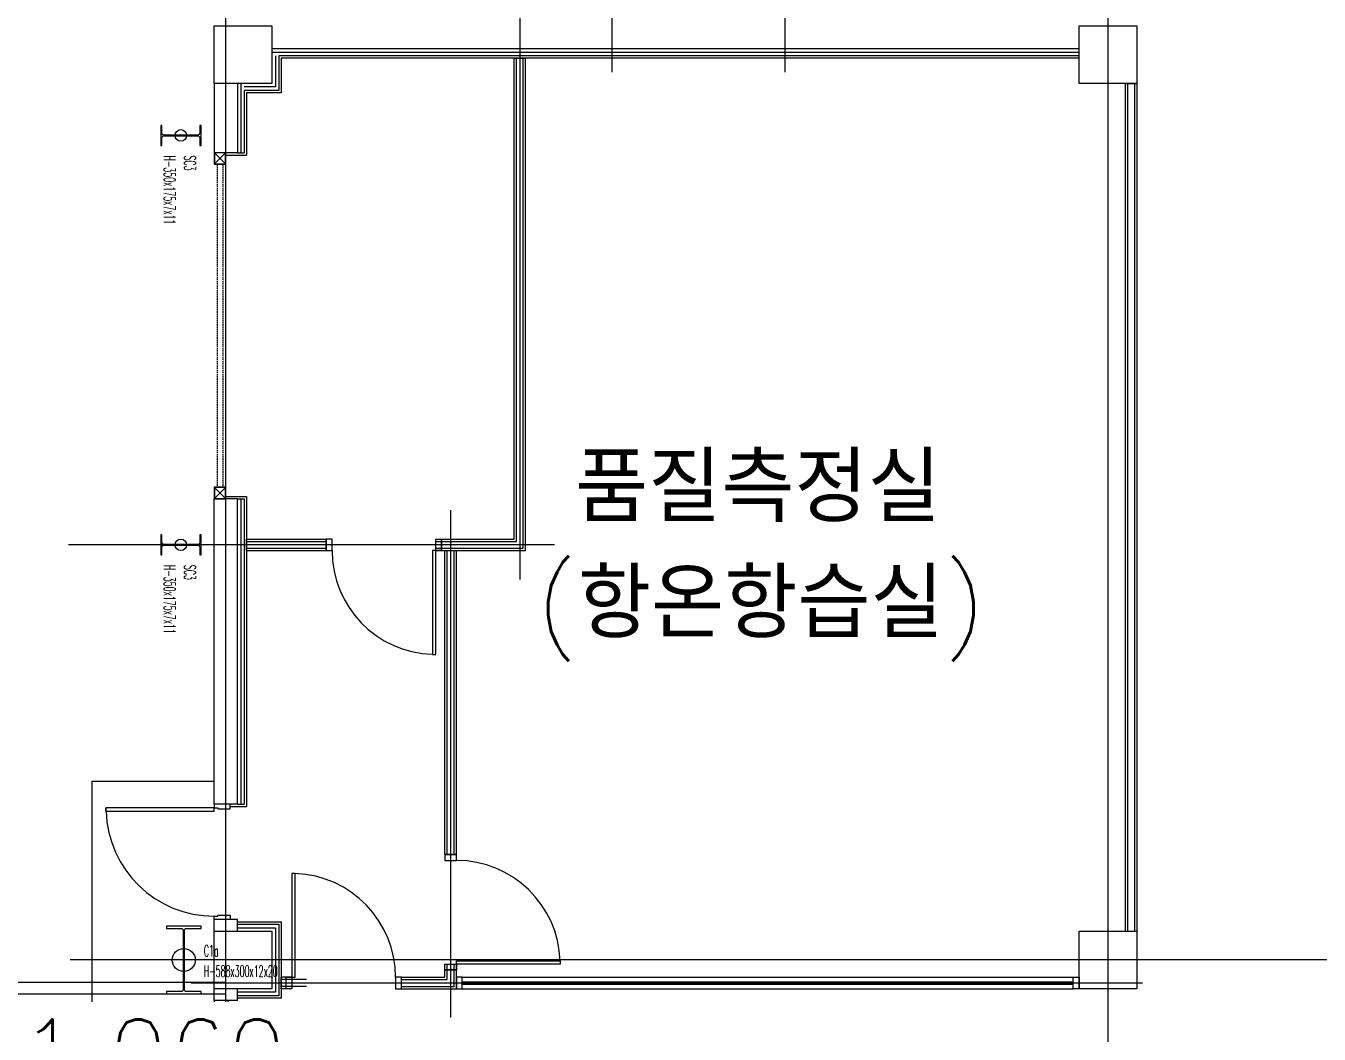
# Model space of a CAD drawing. Header units: millimetres. Extents: x 10462777 to 22643323, y 453826 to 1389191.
# Drawn here: x 11334762 to 11345979, y 593155 to 601898 of the extents above; entities that cross this region are included whole.
import ezdxf
from ezdxf.enums import TextEntityAlignment as Align

# ---------------------------------------------------------------- set-up
doc = ezdxf.new("R2010")
doc.units = ezdxf.units.MM
doc.header["$LTSCALE"] = 200
doc.header["$MEASUREMENT"] = 0
doc.header["$PDMODE"] = 35
doc.header["$PDSIZE"] = -5
doc.linetypes.add('CEN', pattern=[62, 60, -1, 0, -1])
doc.linetypes.add('HIDDEN2', pattern=[0.1875, 0.125, -0.0625])
doc.layers.get('0').update_dxf_attribs({"linetype": 'CONTINUOUS'})
doc.layers.get('DEFPOINTS').update_dxf_attribs({"linetype": 'CONTINUOUS'})
doc.layers.add('AM_5', color=3, linetype='CONTINUOUS', lineweight=15)
for name, color, linetype in [('CEN', 1, 'CONTINUOUS'), ('CEN2', 8, 'CEN'), ('COL', 2, 'CONTINUOUS'), ('column', 2, 'CONTINUOUS'), ('door', 4, 'CONTINUOUS'), ('dry', 4, 'CONTINUOUS'), ('ELE6', 7, 'CONTINUOUS'), ('FIN', 5, 'CONTINUOUS'), ('LIFT', 6, 'HIDDEN2'), ('panel', 4, 'CONTINUOUS'), ('PIPE', 4, 'CONTINUOUS'), ('TEXT', 7, 'CONTINUOUS'), ('win', 6, 'CONTINUOUS'), ('WIN2', 5, 'CONTINUOUS'), ('단열재', 8, 'CONTINUOUS')]:
    doc.layers.add(name, color=color, linetype=linetype)
doc.layers.add('No_Print', color=153, linetype='CONTINUOUS', plot=False)
doc.styles.add('HYwulM', font='txt.shx ', dxfattribs={"bigfont": ' whgtxt.shx'})
doc.styles.add('HY울릉도L', font='txt.shx ', dxfattribs={"bigfont": ' whgtxt.shx'})
doc.styles.add('굴림', font='txt.shx ', dxfattribs={"bigfont": ' whgtxt.shx'})
doc.linetypes.add('BATTING', pattern='A,0.00254,-2.54,[134,ltypeshp.shx,S=2.54,R=0,X=-2.54,Y=0],-5.08,[134,ltypeshp.shx,S=2.54,R=180,X=2.54,Y=0],-2.54', length=10.16254)
doc.dimstyles.new('200$0', dxfattribs={"dimscale": 200, "dimtxt": 7, "dimasz": 1, "dimexe": 2, "dimexo": 2, "dimgap": 1, "dimtad": 1, "dimdec": 0, "dimdsep": 46, "dimlunit": 6, "dimtxsty": '굴림', "dimblk": 'DIMDOT', "dimcen": 1, "dimclrd": 4, "dimclre": 4, "dimclrt": 4, "dimadec": 0, "dimazin": 0, "dimtfac": 1, "dimtdec": 0, "dimtmove": 2, "dimatfit": 3, "dimldrblk": 'DIMDOT', "dimfxl": 1, "dimtolj": 1, "dimtzin": 0, "dimlwd": -1, "dimarcsym": 0})

# ---------------------------------------------------------------- blocks, each defined once
blk = doc.blocks.new('pipe')
at = {"layer": 'PIPE'}
for p, q in [((2.3, 2.3), (97.7, 97.7)), ((2.3, 97.7), (97.7, 2.3))]:
    blk.add_line(p, q, dxfattribs=at)
for points in [[(0, 100), (100, 100), (100, 0), (0, 0)], [(2.3, 97.7), (97.7, 97.7), (97.7, 2.3), (2.3, 2.3)]]:
    blk.add_lwpolyline(points, close=True, dxfattribs=at)
blk = doc.blocks.new('*D311')
at = {"layer": 'AM_5', "color": 4, "linetype": 'ByBlock', "lineweight": -2, "transparency": 16777216}
for p, q in [((11335336, 592142), (11335336, 592242)), ((11336396, 592142), (11336396, 592242))]:
    blk.add_line(p, q, dxfattribs=at)
at = {"layer": 'AM_5', "color": 4, "linetype": 'ByBlock', "transparency": 16777216}
for p, q in [((11334736, 591842), (11334136, 591842)), ((11335336, 591842), (11336396, 591842)), ((11336996, 591842), (11337596, 591842))]:
    blk.add_line(p, q, dxfattribs=at)
at = {"layer": 'AM_5', "color": 4, "transparency": 16777216}
for points in [[(11334736, 591942), (11334736, 591742), (11335336, 591842)], [(11336996, 591942), (11336996, 591742), (11336396, 591842)]]:
    blk.add_solid(points, dxfattribs=at)
at = {"layer": 'DEFPOINTS', "color": 0, "transparency": 16777216}
for p in [(11336396, 591842), (11335336, 591742), (11336396, 591742)]:
    blk.add_point(p, dxfattribs=at)
at = {"layer": 'AM_5', "color": 4, "transparency": 16777216, "insert": (11335866, 592892), "char_height": 600, "attachment_point": 5, "style": '굴림', "bg_fill": 3, "box_fill_scale": 1.25, "bg_fill_color": 256, "bg_fill_true_color": 13158600, "bg_fill_transparency": 0}
blk.add_mtext('\\A1;1,060', dxfattribs=at)
blk = doc.blocks.new('DIMDOT')
at = {"color": 4}
blk.add_line((-2, 0), (2, 0), dxfattribs=at)
at = {"color": 7}
for radius in [0.5, 0.25]:
    blk.add_circle((0, 0), radius, dxfattribs=at)

msp = doc.modelspace()

# ---------------------------------------------------------------- linework, layer by layer
at = {"ltscale": 10}
msp.add_line((11336496.32522, 593404.72256), (11316289.90387, 593404.72256), dxfattribs=at)
at = {"layer": 'CEN'}
for p, q in [((11336496.32522, 576798.38493), (11336496.32522, 609298.38494)), ((11344146.32522, 609298.38494), (11344146.32522, 576798.38493)), ((11339846.32522, 601498.38494), (11339846.32522, 605598.38494)), ((11341346.32522, 601498.38494), (11341346.32522, 605598.38494)), ((11339046.32522, 602098.38494), (11339046.32522, 597098.38494)), ((11338446.32522, 593298.38494), (11338446.32522, 597698.38494)), ((11339346.32522, 597398.38494), (11335146.32522, 597398.38494)), ((11354296.32522, 593798.38493), (11335146.32522, 593798.38493)), ((11338462.29784, 593798.38492), (11335456.32522, 593798.38492)), ((11344446.32522, 593598.38494), (11336196.32522, 593598.38494))]:
    msp.add_line(p, q, dxfattribs=at)
at = {"layer": 'CEN2'}
msp.add_line((11338462.29784, 597398.38492), (11335131.32522, 597398.38492), dxfattribs=at)
at = {"layer": 'COL'}
for p, q in [((11343896.32522, 601698.38494), (11336896.32522, 601698.38494)), ((11336396.32522, 601398.38494), (11336396.32522, 600798.38494)), ((11336596.32522, 601398.38494), (11336596.32522, 600798.38494)), ((11336596.32522, 600798.38494), (11336396.32522, 600798.38494)), ((11336596.32522, 597798.38494), (11336396.32522, 597798.38494)), ((11336396.32522, 595148.19679), (11336396.32522, 597798.38494)), ((11336596.32522, 595148.19679), (11336596.32522, 597798.38494)), ((11336396.32522, 594048.19679), (11336396.32522, 594148.19679)), ((11336596.32522, 594048.19679), (11336596.32522, 594148.19679)), ((11336396.32522, 593448.19679), (11336396.32522, 593548.19679)), ((11336596.32522, 593448.19679), (11336596.32522, 593548.19679))]:
    msp.add_line(p, q, dxfattribs=at)
at = {"layer": 'COL', "ltscale": 10}
for p, q in [((11336596.32522, 595148.19679), (11336396.32522, 595148.19679)), ((11336596.32522, 594148.19679), (11336396.32522, 594148.19679)), ((11336596.32522, 593448.19679), (11336396.32522, 593448.19679))]:
    msp.add_line(p, q, dxfattribs=at)
at = {"layer": 'COL'}
for points in [[(11335958.32522, 600951.88492, -0.4142135624), (11335942.32522, 600967.88492), (11335942.32522, 601035.88492), (11335931.32522, 601035.88492), (11335931.32522, 600860.88492), (11335942.32522, 600860.88492), (11335942.32522, 600928.88492, -0.4142135624), (11335958.32522, 600944.88492), (11336254.32522, 600944.88492, -0.4142135624), (11336270.32522, 600928.88492), (11336270.32522, 600860.88492), (11336281.32522, 600860.88492), (11336281.32522, 601035.88492), (11336270.32522, 601035.88492), (11336270.32522, 600967.88492, -0.4142135624), (11336254.32522, 600951.88492)], [(11335958.32522, 597401.88492, -0.4142135624), (11335942.32522, 597417.88492), (11335942.32522, 597485.88492), (11335931.32522, 597485.88492), (11335931.32522, 597310.88492), (11335942.32522, 597310.88492), (11335942.32522, 597378.88492, -0.4142135624), (11335958.32522, 597394.88492), (11336254.32522, 597394.88492, -0.4142135624), (11336270.32522, 597378.88492), (11336270.32522, 597310.88492), (11336281.32522, 597310.88492), (11336281.32522, 597485.88492), (11336270.32522, 597485.88492), (11336270.32522, 597417.88492, -0.4142135624), (11336254.32522, 597401.88492)], [(11336125.32522, 593540.38492, -0.4142135624), (11336109.32522, 593524.38492), (11335981.32522, 593524.38492), (11335981.32522, 593504.38492), (11336281.32522, 593504.38492), (11336281.32522, 593524.38492), (11336153.32522, 593524.38492, -0.4142135624), (11336137.32522, 593540.38492), (11336137.32522, 594056.38492, -0.4142135624), (11336153.32522, 594072.38492), (11336281.32522, 594072.38492), (11336281.32522, 594092.38492), (11335981.32522, 594092.38492), (11335981.32522, 594072.38492), (11336109.32522, 594072.38492, -0.4142135624), (11336125.32522, 594056.38492)]]:
    msp.add_lwpolyline(points, format="xyb", close=True, dxfattribs=at)
at = {"layer": 'column'}
for points in [[(11336896.32522, 601398.38494), (11336396.32522, 601398.38494), (11336396.32522, 601898.38494), (11336896.32522, 601898.38494), (11336896.32522, 601398.38494)], [(11344396.32522, 601398.38494), (11343896.32522, 601398.38494), (11343896.32522, 601898.38494), (11344396.32522, 601898.38494), (11344396.32522, 601398.38494)], [(11336896.32522, 593548.19679), (11336396.32522, 593548.19679), (11336396.32522, 594048.19679), (11336896.32522, 594048.19679), (11336896.32522, 593548.19679)], [(11344396.32522, 593548.19679), (11343896.32522, 593548.19679), (11343896.32522, 594048.19679), (11344396.32522, 594048.19679), (11344396.32522, 593548.19679)]]:
    msp.add_lwpolyline(points, dxfattribs=at)
at = {"layer": 'door', "linetype": 'Continuous'}
for points in [[(11337417.34044, 597348.38494), (11337417.34044, 597448.38494), (11337367.34044, 597448.38494), (11337367.34044, 597348.38494)], [(11338317.34044, 597348.38494), (11338317.34044, 597448.38494), (11338367.34044, 597448.38494), (11338367.34044, 597348.38494)], [(11336426.32522, 595108.19679), (11336532.32522, 595108.19679), (11336532.32522, 595148.19679), (11336396.32522, 595148.19679), (11336396.32522, 595118.19679), (11336426.32522, 595118.19679)], [(11338396.32522, 594661.88831), (11338496.32522, 594661.88831), (11338496.32522, 594711.88831), (11338396.32522, 594711.88831)], [(11336532.32522, 594188.19679), (11336532.32522, 594148.19679), (11336396.32522, 594148.19679), (11336396.32522, 594178.19679), (11336426.32522, 594178.19679), (11336426.32522, 594188.19679)], [(11338396.32522, 593761.88831), (11338496.32522, 593761.88831), (11338496.32522, 593711.88831), (11338396.32522, 593711.88831)], [(11337068.70291, 593648.44477), (11337068.70291, 593548.44477), (11337018.70291, 593548.44477), (11337018.70291, 593648.44477)], [(11337968.70291, 593648.44477), (11337968.70291, 593548.44477), (11338018.70291, 593548.44477), (11338018.70291, 593648.44477)]]:
    msp.add_lwpolyline(points, close=True, dxfattribs=at)
at = {"layer": 'door'}
for points in [[(11338287.34044, 596448.38494), (11338317.34044, 596448.38494), (11338317.34044, 597348.38494), (11338287.34044, 597348.38494), (11338287.34044, 596448.38494)], [(11335456.32522, 595088.19679), (11335456.32522, 595118.19679), (11335456.32522, 595088.19679), (11336396.32522, 595088.19679), (11336396.32522, 595118.19679), (11335456.32522, 595118.19679)], [(11337098.70291, 594548.44477), (11337068.70291, 594548.44477), (11337068.70291, 593648.44477), (11337098.70291, 593648.44477), (11337098.70291, 594548.44477)], [(11339396.32522, 593791.88831), (11339396.32522, 593761.88831), (11338496.32522, 593761.88831), (11338496.32522, 593791.88831), (11339396.32522, 593791.88831)], [(11335546.32522, 593398.19679), (11336396.32522, 593398.19679), (11336396.32522, 593368.19679), (11335546.32522, 593368.19679), (11335546.32522, 593398.19679)]]:
    msp.add_lwpolyline(points, dxfattribs=at)
msp.add_lwpolyline([(11336396.32522, 593398.19679), (11336516.32522, 593398.19679), (11336516.32522, 593448.19679), (11336396.32522, 593448.19679)], close=True, dxfattribs=at)
for centre, radius, start, end in [((11338317.34044, 597348.38494), 900, 180, 268.089786835), ((11336396.32522, 595118.19679), 940, 181.828899266, 270), ((11338496.32522, 593761.88831), 900, 1.910213173, 90), ((11337068.70291, 593648.44477), 900, 0, 88.089786942), ((11336396.32522, 593398.19679), 850, 182.022624031, 270)]:
    msp.add_arc(centre, radius, start, end, dxfattribs=at)
at = {"layer": 'dry', "color": 4}
for p, q in [((11338996.32522, 597448.38494), (11338996.32522, 601618.38494)), ((11338996.32522, 601618.38494), (11339096.32522, 601618.38494)), ((11339096.32522, 597348.38494), (11339096.32522, 601618.38494)), ((11344296.32522, 601398.38494), (11344296.32522, 594048.38493)), ((11344296.32522, 601398.38494), (11344396.32522, 601398.38494)), ((11344396.32522, 601398.38494), (11344396.32522, 594048.38493)), ((11336676.32522, 597448.38494), (11337367.34044, 597448.38494)), ((11336676.32522, 597348.38494), (11336676.32522, 597448.38494)), ((11337367.34044, 597348.38494), (11337367.34044, 597448.38494)), ((11338317.34044, 597448.38494), (11338996.32522, 597448.38494)), ((11338367.34044, 597348.38494), (11338367.34044, 597448.38494)), ((11336676.32522, 597348.38494), (11337367.34044, 597348.38494)), ((11338317.34044, 597348.38494), (11339096.32522, 597348.38494)), ((11338396.32522, 594711.88831), (11338396.32522, 597348.38494)), ((11338496.32522, 594711.88831), (11338496.32522, 597348.38494)), ((11338396.32522, 594711.88831), (11338496.32522, 594711.88831)), ((11344296.32522, 594048.38493), (11344396.32522, 594048.38493)), ((11338396.32522, 593648.44477), (11338396.32522, 593761.88831)), ((11338496.32522, 593548.44477), (11338496.32522, 593761.88831)), ((11337068.70291, 593648.44477), (11336976.32522, 593648.44477)), ((11336976.32522, 593548.44477), (11336976.32522, 593648.44477)), ((11337018.70291, 593548.44477), (11337018.70291, 593648.44477)), ((11338018.70291, 593648.44477), (11338396.32522, 593648.44477)), ((11338018.70291, 593548.44477), (11338018.70291, 593648.44477)), ((11338396.32522, 593711.88831), (11338496.32522, 593711.88831)), ((11337068.70291, 593548.44477), (11336976.32522, 593548.44477)), ((11338018.70291, 593548.44477), (11338496.32522, 593548.44477))]:
    msp.add_line(p, q, dxfattribs=at)
at = {"layer": 'dry', "color": 8}
for p, q in [((11339016.32522, 597428.38494), (11339016.32522, 601618.38494)), ((11339076.32522, 597368.38494), (11339076.32522, 601618.38494)), ((11344316.32522, 601398.38494), (11344316.32522, 594048.38493)), ((11344376.32522, 601398.38494), (11344376.32522, 594048.38493)), ((11336676.32522, 597428.38494), (11337367.34044, 597428.38494)), ((11338317.34044, 597428.38494), (11339016.32522, 597428.38494)), ((11336676.32522, 597368.38494), (11337367.34044, 597368.38494)), ((11338317.34044, 597368.38494), (11339076.32522, 597368.38494)), ((11338416.32522, 594711.88831), (11338416.32522, 597348.38494)), ((11338476.32522, 594711.88831), (11338476.32522, 597348.38494)), ((11338416.32522, 593628.44477), (11338416.32522, 593761.88831)), ((11338476.32522, 593568.44477), (11338476.32522, 593761.88831)), ((11337196.32522, 593628.44477), (11336976.32522, 593628.44477)), ((11338018.70291, 593628.44477), (11338416.32522, 593628.44477)), ((11337196.32522, 593568.44477), (11336976.32522, 593568.44477)), ((11338018.70291, 593568.44477), (11338476.32522, 593568.44477))]:
    msp.add_line(p, q, dxfattribs=at)
at = {"layer": 'ELE6', "linetype": 'Continuous'}
for p, q in [((11335336.32521, 595348.19679), (11336396.32522, 595348.19679)), ((11335336.32521, 591448.19679), (11335336.32521, 595348.19679))]:
    msp.add_line(p, q, dxfattribs=at)
at = {"layer": 'FIN'}
for p, q in [((11343896.32522, 601638.38494), (11336956.32522, 601638.38494)), ((11336956.32522, 601638.38494), (11336956.32522, 601338.38494)), ((11343896.32522, 601618.38494), (11336976.32522, 601618.38494)), ((11336976.32522, 601618.38494), (11336976.32522, 601318.38494)), ((11336956.32522, 601338.38494), (11336656.32524, 601338.38494)), ((11336656.32524, 601338.38494), (11336656.32524, 600798.38494)), ((11336976.32522, 601318.38494), (11336676.32524, 601318.38494)), ((11336676.32524, 601318.38494), (11336676.32524, 600778.38494)), ((11336596.32522, 600798.38494), (11336656.32524, 600798.38494)), ((11336496.32522, 600778.38494), (11336676.32524, 600778.38494)), ((11336496.32522, 597818.38494), (11336676.32524, 597818.38494)), ((11336596.32522, 597798.38494), (11336656.32524, 597798.38494)), ((11336596.32522, 597798.38494), (11336656.32524, 597798.38494)), ((11336596.32522, 597798.38494), (11336656.32524, 597798.38494)), ((11336656.32524, 597798.38494), (11336656.32524, 595148.19679)), ((11336676.32524, 597818.38494), (11336676.32524, 595128.19679)), ((11336532.32522, 595128.19679), (11336676.32524, 595128.19679)), ((11336596.32522, 595148.19679), (11336656.32524, 595148.19679)), ((11336596.32522, 594128.19679), (11336976.32522, 594128.19679)), ((11336596.32522, 594108.19679), (11336956.32522, 594108.19679)), ((11336956.32522, 594108.19679), (11336956.32522, 593488.19679)), ((11336976.32522, 594128.19679), (11336976.32522, 593468.19679)), ((11336956.32522, 593488.19679), (11336596.32522, 593488.19679)), ((11336976.32522, 593468.19679), (11336596.32522, 593468.19679))]:
    msp.add_line(p, q, dxfattribs=at)
at = {"layer": 'LIFT', "ltscale": 0.5}
for p, q in [((11336421.32522, 600698.38494), (11336421.32522, 597898.38494)), ((11336471.32522, 600698.38494), (11336471.32522, 597898.38494))]:
    msp.add_line(p, q, dxfattribs=at)
at = {"layer": 'No_Print'}
for centre, radius in [((11336106.32522, 600948.38492), 50), ((11336106.32522, 597398.38492), 50), ((11336131.32522, 593798.38492), 100)]:
    msp.add_circle(centre, radius, dxfattribs=at)
at = {"layer": 'panel'}
for p, q in [((11321031.32522, 593604.72256), (11336496.32522, 593604.72256)), ((11321031.32522, 593504.72256), (11336496.32522, 593504.72256))]:
    msp.add_line(p, q, dxfattribs=at)
at = {"layer": 'win', "ltscale": 10}
for p, q in [((11338546.32522, 593648.63291), (11343846.32522, 593648.63291)), ((11338546.32522, 593548.63291), (11343846.32522, 593548.63291))]:
    msp.add_line(p, q, dxfattribs=at)
for points in [[(11338496.32522, 593648.44477), (11338496.32522, 593548.44477), (11338546.32522, 593548.44477), (11338546.32522, 593648.44477)], [(11343896.32522, 593648.63291), (11343896.32522, 593548.63291), (11343846.32522, 593548.63291), (11343846.32522, 593648.63291)]]:
    msp.add_lwpolyline(points, close=True, dxfattribs=at)
at = {"layer": 'WIN2'}
for p, q in [((11338546.32522, 593608.63291), (11343846.32522, 593608.63291)), ((11338546.32522, 593588.63291), (11343846.32522, 593588.63291))]:
    msp.add_line(p, q, dxfattribs=at)
at = {"layer": '단열재', "linetype": 'BATTING', "ltscale": 0.03}
for p, q in [((11343896.32522, 601668.38494), (11336896.32522, 601668.38494)), ((11336626.32524, 601398.38494), (11336626.32524, 600798.38494)), ((11336626.32524, 597798.38494), (11336626.32524, 595148.19679))]:
    msp.add_line(p, q, dxfattribs=at)
for points in [[(11336926.32522, 601638.38494), (11336926.32522, 601368.38494), (11336656.32524, 601368.38494)], [(11336596.32522, 594078.19679), (11336926.32522, 594078.19679), (11336926.32522, 593518.19679), (11336596.32522, 593518.19679)]]:
    msp.add_lwpolyline(points, dxfattribs=at)

# ---------------------------------------------------------------- block references
at = {"layer": 'PIPE', "color": 8, "xscale": -1, "rotation": 90}
for p in [(11336496.32522, 600798.38494), (11336496.32522, 597898.38494)]:
    msp.add_blockref('pipe', p, dxfattribs=at)

# ---------------------------------------------------------------- texts
at = {"layer": 'No_Print', "style": 'HYwulM', "width": 0.5}
for s, p in [('H-350x175x7x11', (11336009.4244, 600774.55013)), ('SC3', (11336185.43451, 600774.55013)), ('H-350x175x7x11', (11336009.4244, 597224.55013)), ('SC3', (11336185.43451, 597224.55013))]:
    msp.add_text(s, height=100, rotation=270, dxfattribs=at).set_placement(p, align=Align.MIDDLE_LEFT)
for s, p in [('C1a', (11336305.16001, 593877.49421)), ('H-588x300x12x20', (11336305.16001, 593701.48409))]:
    msp.add_text(s, height=100, dxfattribs=at).set_placement(p, align=Align.MIDDLE_LEFT)
at = {"layer": 'TEXT', "color": 7, "style": 'HY울릉도L'}
for s, p in [('품질측정실', (11339523.95797, 597595.40141)), ('(항온항습실)', (11339188.95797, 596589.40141))]:
    msp.add_text(s, height=600, dxfattribs=at).set_placement(p)

# ---------------------------------------------------------------- next in the draw order: dimensions: what is measured, and where the dimension line sits
at = {"layer": 'AM_5'}
dim = msp.add_linear_dim(base=(11336396.32522, 591841.93671), p1=(11335336.32521, 591741.93671), p2=(11336396.32522, 591741.93671), dimstyle='200$0', override={"dimtxt": 3, "dimasz": 3, "dimpost": '', "dimsah": 1, "dimfxl": 2, "dimtfill": 1, "dimarcsym": 1}, dxfattribs=at)
dim.commit()
dim.dimension.update_dxf_attribs({"geometry": '*D311', "text_midpoint": (11335866.32522, 592891.93671)})

doc.saveas('drawing.dxf')
